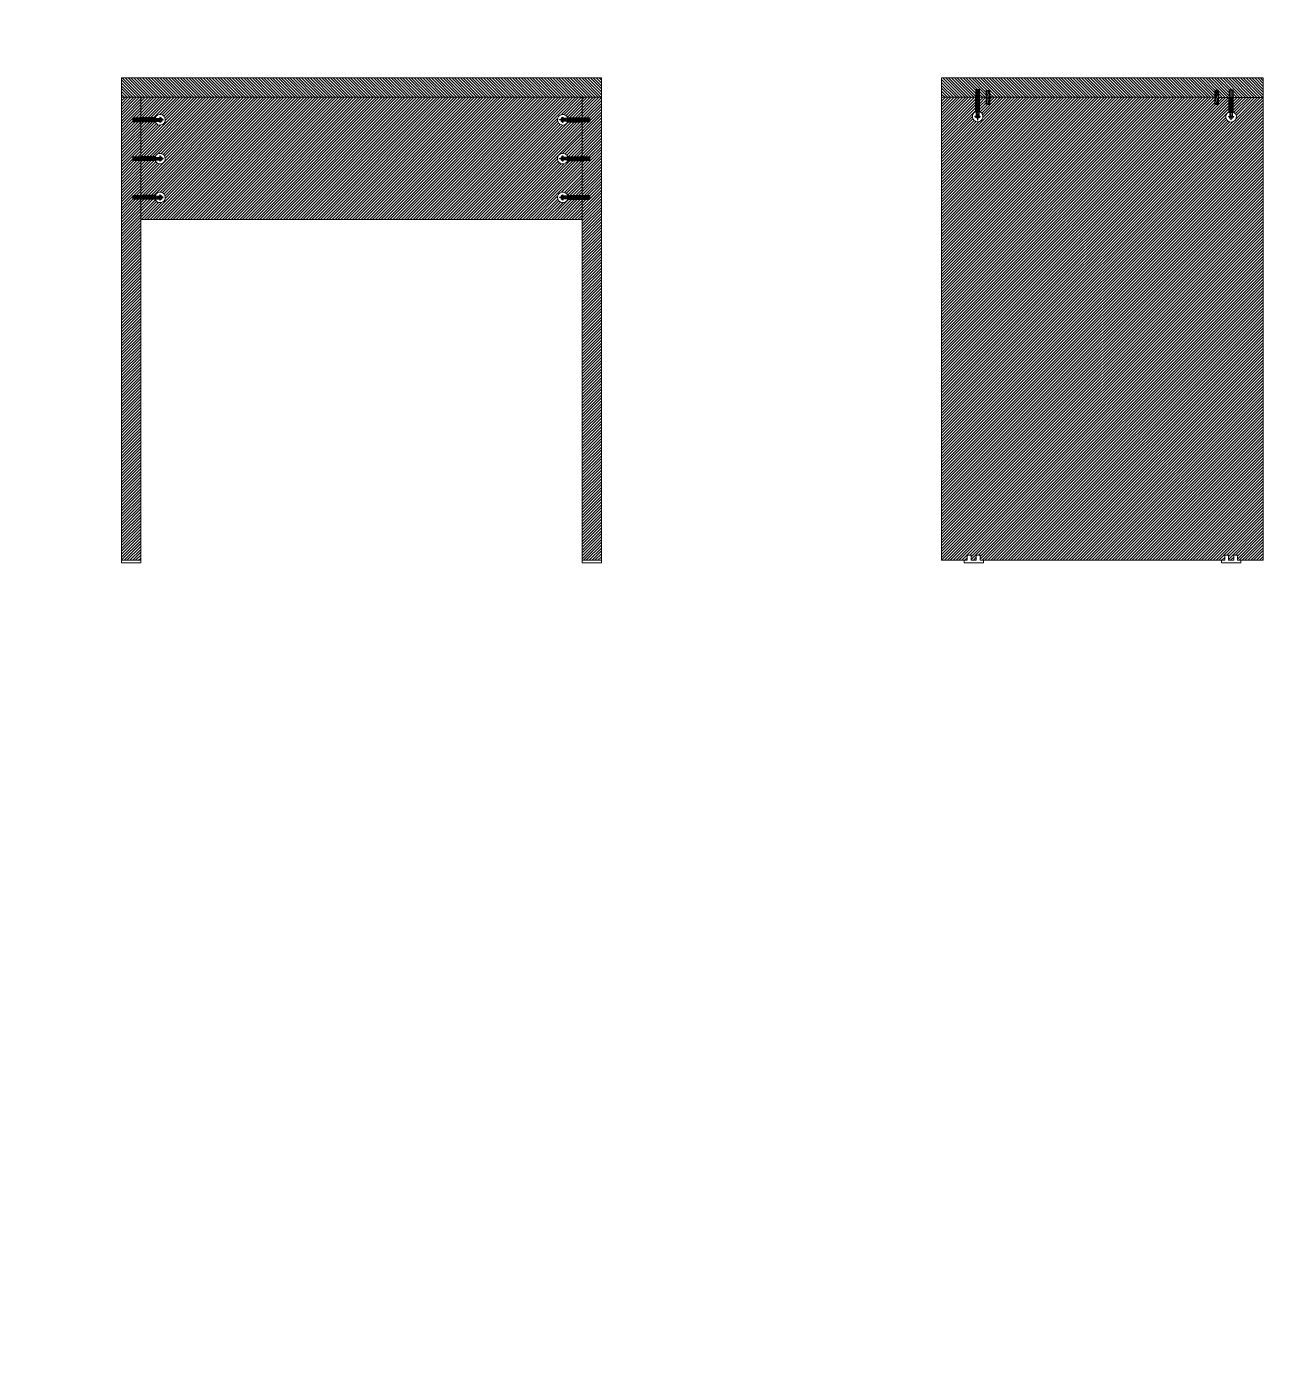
# Model space of a CAD drawing. Header units: millimetres. Extents: x 1003 to 2542, y -779 to 516.
# Drawn here: x 1270.3 to 1462.5, y -571 to -363.4 of the extents above; entities that cross this region are included whole.
import ezdxf

# ---------------------------------------------------------------- set-up
doc = ezdxf.new("R2010")
doc.units = ezdxf.units.MM
doc.header["$LTSCALE"] = 100
doc.linetypes.add('CONTINUA', pattern=[0])
doc.layers.add('A-FURN', color=8, linetype='Continuous', lineweight=18)
for name, color, linetype in [('G-ANNO-TTLB', 3, 'Continuous'), ('PGF-ARREDO', 73, 'Continuous'), ('SQUADRA', 7, 'Continuous'), ('TESTI', 8, 'Continuous')]:
    doc.layers.add(name, color=color, linetype=linetype)

msp = doc.modelspace()

# ---------------------------------------------------------------- hatches: boundary and pattern name
at = {"layer": 'SQUADRA', "linetype": 'CONTINUA', "ltscale": 0.02}
h = msp.add_hatch(dxfattribs=at)
h.set_pattern_fill('ANSI31', color=4, scale=0.1, angle=90)
h.paths.add_polyline_path([(1343.3, 19.25), (1270.3, 19.25), (1270.3, 16.25), (1273.3, 16.25), (1340.3, 16.25), (1343.3, 16.25)])
h.paths.add_polyline_path([(1456.15, 19.25), (1406.15, 19.25), (1406.15, 16.25), (1410.83, 16.25), (1410.83, 17.44), (1411.43, 17.44), (1411.43, 16.25), (1413.1, 16.25), (1413.1, 17.32), (1413.61, 17.32), (1413.61, 16.25), (1448.67, 16.25), (1448.67, 17.32), (1449.18, 17.32), (1449.18, 17.32), (1449.18, 16.25), (1450.85, 16.25), (1450.85, 17.44), (1451.45, 17.44), (1451.45, 16.25), (1456.15, 16.25)])
h.paths.add_polyline_path([(1359.61, -371.42), (1322.32, -371.42), (1285.02, -371.42), (1285.02, -374.42), (1288.02, -374.42), (1322.32, -374.42), (1356.61, -374.42), (1359.61, -374.42)])
h.paths.add_polyline_path([(1335.41, -703.13), (1314.12, -703.13), (1276.82, -703.13), (1276.82, -706.13), (1279.82, -706.13), (1314.12, -706.13), (1335.41, -706.13)])
h.paths.add_polyline_path([(1351.41, -703.13), (1342.41, -703.13), (1342.41, -706.13), (1351.41, -706.13)])
h.paths.add_polyline_path([(1447.14, -703.13), (1397.14, -703.13), (1397.14, -706.13), (1447.14, -706.13)])
h = msp.add_hatch(dxfattribs=at)
h.set_pattern_fill('ANSI31', color=4, scale=0.1, angle=90)
h.paths.add_polyline_path([(1462.49, -371.42), (1412.49, -371.42), (1412.49, -374.42), (1417.79, -374.42), (1417.79, -373.21), (1418.39, -373.21), (1418.39, -374.42), (1419.46, -374.42), (1419.46, -373.35), (1419.96, -373.35), (1419.96, -374.42), (1455.02, -374.42), (1455.02, -373.35), (1455.52, -373.35), (1455.52, -374.44), (1457.19, -374.44), (1457.19, -373.24), (1457.79, -373.24), (1457.79, -374.44), (1462.49, -374.44)])
h = msp.add_hatch(dxfattribs=at)
h.set_pattern_fill('ANSI31', color=4, scale=0.1)
h.paths.add_polyline_path([(1354.38, -383.66), (1356.61, -383.66), (1356.61, -378.22), (1354.38, -378.22, -5.307225), (1354.38, -377.62), (1356.61, -377.62), (1356.61, -374.42), (1322.32, -374.42), (1288.02, -374.42), (1288.02, -377.62), (1290.25, -377.62, -5.307225), (1290.26, -378.22), (1288.02, -378.22), (1288.02, -383.66), (1290.25, -383.66, -5.307225), (1290.26, -384.26), (1288.02, -384.26), (1288.02, -389.69), (1290.25, -389.69, -5.307225), (1290.26, -390.29), (1288.02, -390.29), (1288.02, -393.42), (1322.32, -393.42), (1356.61, -393.42), (1356.61, -390.29), (1354.38, -390.29, -5.307225), (1354.38, -389.69), (1356.61, -389.69), (1356.61, -384.26), (1354.38, -384.26, -5.307225)])
h.paths.add_polyline_path([(1354.29, -384.26), (1354.31, -384.26), (1354.31, -384.16), (1354.29, -384.16)], flags=16)
h.paths.add_polyline_path([(1353.11, -383.93), (1353.39, -383.93), (1353.39, -383.71), (1353.59, -383.71), (1353.59, -383.53), (1353.64, -383.53), (1353.64, -383.71), (1353.69, -383.71), (1354.31, -383.76), (1354.31, -383.76), (1353.69, -383.76), (1353.69, -383.93), (1354.11, -383.93), (1354.11, -383.98), (1353.69, -383.98), (1353.69, -384.21), (1353.64, -384.38), (1353.59, -384.38), (1353.59, -384.21), (1353.39, -384.21), (1353.39, -383.98), (1353.11, -383.98)], flags=17)
h.paths.add_polyline_path([(1354.29, -378.22), (1354.31, -378.22), (1354.31, -378.12), (1354.29, -378.12)], flags=16)
h.paths.add_polyline_path([(1353.11, -377.94), (1353.11, -377.9), (1353.39, -377.9), (1353.39, -377.67), (1353.59, -377.67), (1353.59, -377.5), (1353.64, -377.5), (1353.64, -377.67), (1353.69, -377.67), (1354.31, -377.72), (1354.31, -377.72), (1353.69, -377.72), (1353.69, -377.9), (1354.11, -377.9), (1354.11, -377.94), (1353.69, -377.94), (1353.69, -378.17), (1353.64, -378.34), (1353.59, -378.34), (1353.59, -378.17), (1353.39, -378.17), (1353.39, -377.94)], flags=17)
h.paths.add_polyline_path([(1354.29, -390.29), (1354.31, -390.29), (1354.31, -390.19), (1354.29, -390.19)], flags=16)
h.paths.add_polyline_path([(1353.11, -389.97), (1353.39, -389.97), (1353.39, -389.74), (1353.59, -389.74), (1353.59, -389.57), (1353.64, -389.57), (1353.64, -389.74), (1353.69, -389.74), (1354.31, -389.79), (1354.31, -389.79), (1353.69, -389.79), (1353.69, -389.97), (1354.11, -389.97), (1354.11, -390.01), (1353.69, -390.01), (1353.69, -390.24), (1353.64, -390.41), (1353.59, -390.41), (1353.59, -390.24), (1353.39, -390.24), (1353.39, -390.01), (1353.11, -390.01)], flags=17)
h.paths.add_polyline_path([(1291.52, -383.93), (1291.52, -383.98), (1291.24, -383.98), (1291.24, -384.21), (1291.05, -384.21), (1291.05, -384.38), (1291, -384.38), (1291, -384.21), (1290.94, -384.21), (1290.34, -384.16), (1290.34, -384.26), (1290.32, -384.26), (1290.32, -384.13), (1290.32, -383.99), (1290.32, -383.84), (1290.32, -383.76), (1290.94, -383.76), (1290.94, -383.71), (1291, -383.53), (1291.05, -383.53), (1291.05, -383.71), (1291.24, -383.71), (1291.24, -383.93)], flags=17)
h.paths.add_polyline_path([(1290.94, -383.98), (1290.52, -383.98), (1290.52, -383.93), (1290.94, -383.93)], flags=16)
h.paths.add_polyline_path([(1291.52, -377.94), (1291.24, -377.94), (1291.24, -378.17), (1291.05, -378.17), (1291.05, -378.34), (1291, -378.34), (1291, -378.17), (1290.94, -378.17), (1290.34, -378.12), (1290.34, -378.22), (1290.32, -378.22), (1290.32, -378.1), (1290.32, -377.95), (1290.32, -377.81), (1290.32, -377.72), (1290.94, -377.72), (1290.94, -377.67), (1291, -377.5), (1291.05, -377.5), (1291.05, -377.67), (1291.24, -377.67), (1291.24, -377.9), (1291.52, -377.9)], flags=17)
h.paths.add_polyline_path([(1291.52, -389.97), (1291.52, -390.01), (1291.24, -390.01), (1291.24, -390.24), (1291.05, -390.24), (1291.05, -390.41), (1291, -390.41), (1291, -390.24), (1290.94, -390.24), (1290.34, -390.19), (1290.34, -390.29), (1290.32, -390.29), (1290.32, -390.17), (1290.32, -390.02), (1290.32, -389.88), (1290.32, -389.79), (1290.94, -389.79), (1290.94, -389.74), (1291, -389.57), (1291.05, -389.57), (1291.05, -389.74), (1291.24, -389.74), (1291.24, -389.97)], flags=17)
h.paths.add_polyline_path([(1290.94, -377.94), (1290.52, -377.94), (1290.52, -377.9), (1290.94, -377.9)], flags=16)
h.paths.add_polyline_path([(1290.94, -390.01), (1290.52, -390.01), (1290.52, -389.97), (1290.94, -389.97)], flags=16)
h.paths.add_polyline_path([(1288.02, -390.29), (1286.81, -390.29), (1286.81, -389.69), (1288.02, -389.69), (1288.02, -384.26), (1286.81, -384.26), (1286.81, -383.66), (1288.02, -383.66), (1288.02, -378.22), (1286.81, -378.22), (1286.81, -377.62), (1288.02, -377.62), (1288.02, -374.42), (1285.02, -374.42), (1285.02, -446.42), (1286.52, -446.42), (1288.02, -446.42)])
h.paths.add_polyline_path([(1359.61, -374.42), (1356.61, -374.42), (1356.61, -377.62), (1357.82, -377.62), (1357.82, -378.22), (1356.61, -378.22), (1356.61, -383.66), (1357.82, -383.66), (1357.82, -384.26), (1356.61, -384.26), (1356.61, -389.69), (1357.82, -389.69), (1357.82, -390.29), (1356.61, -390.29), (1356.61, -446.42), (1358.11, -446.42), (1359.61, -446.42)])
h = msp.add_hatch(dxfattribs=at)
h.set_pattern_fill('ANSI31', color=4, scale=0.1)
h.paths.add_polyline_path([(1462.49, -374.44), (1457.79, -374.44), (1457.79, -376.68, -5.307225), (1457.19, -376.68), (1457.19, -374.44), (1455.52, -374.44), (1455.52, -375.42), (1455.52, -375.42), (1455.52, -375.42), (1455.52, -375.49), (1455.02, -375.49), (1455.02, -374.42), (1419.96, -374.42), (1419.96, -375.49), (1419.46, -375.49), (1419.46, -374.42), (1418.39, -374.42), (1418.39, -376.65, -5.307225), (1417.79, -376.66), (1417.79, -374.42), (1412.49, -374.42), (1412.49, -446.42), (1415.99, -446.42), (1416.49, -446.42), (1416.49, -445.62), (1417.09, -445.62), (1417.09, -446.42), (1417.89, -446.42), (1417.89, -445.62), (1418.49, -445.62), (1418.49, -446.42), (1418.99, -446.42), (1455.99, -446.42), (1456.49, -446.42), (1456.49, -445.62), (1457.09, -445.62), (1457.09, -446.42), (1457.89, -446.42), (1457.89, -445.62), (1458.49, -445.62), (1458.49, -446.42), (1458.99, -446.42), (1462.49, -446.42)])

# ---------------------------------------------------------------- linework, layer by layer
at = {"layer": 'A-FURN', "color": 5, "linetype": 'CONTINUA', "ltscale": 0.02}
for p, q in [((1285.02, -371.42), (1322.32, -371.42)), ((1285.02, -374.42), (1285.02, -371.42)), ((1359.61, -371.42), (1322.32, -371.42)), ((1359.61, -374.42), (1359.61, -371.42)), ((1412.49, -374.42), (1412.49, -371.42)), ((1412.49, -371.42), (1462.49, -371.42)), ((1462.49, -374.42), (1462.49, -371.42)), ((1417.79, -373.21), (1418.39, -373.21)), ((1417.79, -376.66), (1417.79, -373.21)), ((1418.39, -376.74), (1418.39, -373.21)), ((1419.46, -373.35), (1419.96, -373.35)), ((1457.19, -373.24), (1457.79, -373.24)), ((1457.19, -376.68), (1457.19, -373.24)), ((1457.79, -376.68), (1457.79, -373.24)), ((1285.02, -374.42), (1288.02, -374.42)), ((1288.02, -374.42), (1288.02, -377.62)), ((1356.61, -374.42), (1356.61, -377.62)), ((1359.61, -374.42), (1356.61, -374.42)), ((1417.79, -374.42), (1412.49, -374.42)), ((1419.46, -374.42), (1418.39, -374.42)), ((1455.02, -374.42), (1419.96, -374.42)), ((1457.19, -374.44), (1455.52, -374.44)), ((1457.79, -374.44), (1462.49, -374.44)), ((1290.25, -377.62), (1286.81, -377.62)), ((1286.81, -378.22), (1286.81, -377.62)), ((1354.38, -377.62), (1357.82, -377.62)), ((1357.82, -378.22), (1357.82, -377.62)), ((1290.26, -378.22), (1286.81, -378.22)), ((1288.02, -378.22), (1288.02, -383.66)), ((1354.38, -378.22), (1357.82, -378.22)), ((1356.61, -378.22), (1356.61, -383.66)), ((1290.25, -383.66), (1286.81, -383.66)), ((1286.81, -384.26), (1286.81, -383.66)), ((1354.38, -383.66), (1357.82, -383.66)), ((1357.82, -384.26), (1357.82, -383.66)), ((1290.26, -384.26), (1286.81, -384.26)), ((1288.02, -384.26), (1288.02, -389.69)), ((1354.38, -384.26), (1357.82, -384.26)), ((1356.61, -384.26), (1356.61, -389.69)), ((1290.25, -389.69), (1286.81, -389.69)), ((1286.81, -390.29), (1286.81, -389.69)), ((1354.38, -389.69), (1357.82, -389.69)), ((1357.82, -390.29), (1357.82, -389.69)), ((1290.26, -390.29), (1286.81, -390.29)), ((1288.02, -390.29), (1288.02, -446.42)), ((1354.38, -390.29), (1357.82, -390.29)), ((1356.61, -390.29), (1356.61, -446.42)), ((1288.02, -393.42), (1322.32, -393.42)), ((1356.61, -393.42), (1322.32, -393.42)), ((1416.49, -446.42), (1416.49, -445.62)), ((1416.49, -445.62), (1417.09, -445.62)), ((1417.09, -445.62), (1417.09, -446.42)), ((1417.89, -446.42), (1417.89, -445.62)), ((1417.89, -445.62), (1418.49, -445.62)), ((1418.49, -445.62), (1418.49, -446.42)), ((1456.49, -446.42), (1456.49, -445.62)), ((1456.49, -445.62), (1457.09, -445.62)), ((1457.09, -445.62), (1457.09, -446.42)), ((1457.89, -446.42), (1457.89, -445.62)), ((1457.89, -445.62), (1458.49, -445.62)), ((1458.49, -445.62), (1458.49, -446.42)), ((1285.02, -446.42), (1288.02, -446.42)), ((1288.02, -446.42), (1286.52, -446.42)), ((1359.61, -446.42), (1356.61, -446.42)), ((1359.61, -446.42), (1358.11, -446.42)), ((1412.49, -446.42), (1415.99, -446.42)), ((1415.99, -446.42), (1416.49, -446.42)), ((1417.09, -446.42), (1417.89, -446.42)), ((1418.49, -446.42), (1418.99, -446.42)), ((1418.99, -446.42), (1455.99, -446.42)), ((1455.99, -446.42), (1456.49, -446.42)), ((1457.09, -446.42), (1457.89, -446.42)), ((1458.49, -446.42), (1458.99, -446.42)), ((1458.99, -446.42), (1462.49, -446.42))]:
    msp.add_line(p, q, dxfattribs=at)
at = {"layer": 'A-FURN', "color": 3, "linetype": 'CONTINUA', "ltscale": 0.02}
for p, q in [((1418.34, -374.42), (1418.34, -373.44)), ((1419.46, -373.42), (1419.96, -373.42)), ((1457.24, -374.44), (1457.24, -373.3)), ((1457.63, -373.3), (1457.63, -373.43)), ((1457.74, -374.44), (1457.74, -373.46)), ((1457.19, -374.44), (1457.79, -374.44)), ((1457.19, -374.54), (1457.79, -374.54)), ((1457.24, -376.74), (1457.24, -374.54)), ((1457.74, -376.74), (1457.74, -374.54)), ((1457.24, -377.37), (1457.24, -377.67)), ((1457.29, -376.77), (1457.29, -377.37)), ((1457.47, -376.95), (1457.51, -376.95)), ((1457.69, -376.77), (1457.69, -377.37)), ((1457.74, -377.37), (1457.74, -377.67)), ((1457.74, -377.67), (1457.74, -377.37)), ((1457.47, -377.95), (1457.51, -377.95)), ((1353.11, -390.01), (1353.11, -389.97)), ((1416.49, -446.42), (1416.49, -445.62)), ((1416.49, -445.62), (1417.09, -445.62)), ((1417.09, -446.42), (1417.09, -445.62)), ((1417.89, -446.42), (1417.89, -445.62)), ((1418.49, -445.62), (1417.89, -445.62)), ((1418.49, -446.42), (1418.49, -445.62)), ((1456.49, -446.42), (1456.49, -445.62)), ((1456.49, -445.62), (1457.09, -445.62)), ((1457.09, -446.42), (1457.09, -445.62)), ((1457.89, -446.42), (1457.89, -445.62)), ((1458.49, -445.62), (1457.89, -445.62)), ((1458.49, -446.42), (1458.49, -445.62)), ((1285.02, -446.82), (1285.02, -446.42)), ((1286.52, -446.82), (1285.02, -446.82)), ((1286.52, -446.82), (1288.02, -446.82)), ((1288.02, -446.82), (1288.02, -446.42)), ((1356.61, -446.82), (1356.61, -446.42)), ((1358.11, -446.82), (1356.61, -446.82)), ((1358.11, -446.82), (1359.61, -446.82)), ((1359.61, -446.82), (1359.61, -446.42)), ((1415.99, -446.82), (1415.99, -446.42)), ((1415.99, -446.42), (1416.49, -446.42)), ((1417.49, -446.82), (1415.99, -446.82)), ((1417.09, -446.42), (1417.89, -446.42)), ((1417.49, -446.82), (1418.99, -446.82)), ((1418.49, -446.42), (1418.99, -446.42)), ((1418.99, -446.82), (1418.99, -446.42)), ((1455.99, -446.82), (1455.99, -446.42)), ((1455.99, -446.42), (1456.49, -446.42)), ((1457.49, -446.82), (1455.99, -446.82)), ((1457.09, -446.42), (1457.89, -446.42)), ((1457.49, -446.82), (1458.99, -446.82)), ((1458.49, -446.42), (1458.99, -446.42)), ((1458.99, -446.82), (1458.99, -446.42))]:
    msp.add_line(p, q, dxfattribs=at)
at = {"layer": 'A-FURN', "color": 3}
for p, q in [((1419.53, -373.38), (1419.46, -373.42)), ((1419.96, -375.16), (1419.48, -373.42)), ((1419.53, -373.35), (1419.53, -373.38)), ((1419.53, -373.38), (1419.89, -373.38)), ((1419.96, -374.41), (1419.69, -373.42)), ((1419.89, -373.38), (1419.89, -373.35)), ((1419.89, -373.38), (1419.96, -373.42)), ((1419.96, -373.66), (1419.89, -373.42)), ((1457.74, -373.46), (1457.24, -373.3)), ((1457.74, -373.62), (1457.24, -373.46)), ((1419.46, -374.1), (1419.82, -375.42)), ((1419.62, -375.42), (1419.46, -374.85)), ((1419.53, -375.46), (1419.46, -375.42)), ((1419.96, -375.42), (1419.46, -375.42)), ((1419.53, -375.46), (1419.89, -375.46)), ((1419.53, -375.49), (1419.53, -375.46)), ((1419.89, -375.46), (1419.96, -375.42)), ((1419.89, -375.46), (1419.89, -375.49)), ((1457.74, -373.78), (1457.24, -373.62)), ((1457.74, -373.93), (1457.24, -373.78)), ((1457.74, -374.09), (1457.24, -373.93)), ((1457.74, -374.25), (1457.24, -374.09)), ((1457.74, -374.41), (1457.24, -374.25)), ((1457.31, -376.74), (1457.31, -374.54)), ((1457.35, -374.54), (1457.35, -376.74)), ((1457.46, -376.74), (1457.46, -374.54)), ((1457.5, -374.54), (1457.5, -376.74)), ((1457.61, -376.74), (1457.61, -374.54)), ((1457.65, -374.54), (1457.65, -376.74)), ((1291.05, -377.5), (1291, -377.5)), ((1353.59, -377.5), (1353.64, -377.5)), ((1457.47, -377.42), (1457.07, -377.42)), ((1457.07, -377.42), (1457.07, -377.47)), ((1457.07, -377.47), (1457.47, -377.47)), ((1457.19, -376.74), (1457.31, -376.74)), ((1457.19, -376.77), (1457.79, -376.77)), ((1457.74, -377.37), (1457.24, -377.37)), ((1457.24, -377.37), (1457.24, -377.67)), ((1457.74, -377.67), (1457.24, -377.67)), ((1457.35, -376.74), (1457.46, -376.74)), ((1457.51, -376.95), (1457.47, -376.95)), ((1457.47, -376.95), (1457.47, -377.42)), ((1457.47, -377.47), (1457.47, -377.95)), ((1457.5, -376.74), (1457.61, -376.74)), ((1457.51, -377.42), (1457.51, -376.95)), ((1457.91, -377.42), (1457.51, -377.42)), ((1457.51, -377.95), (1457.51, -377.47)), ((1457.51, -377.47), (1457.91, -377.47)), ((1457.65, -376.74), (1457.79, -376.74)), ((1457.74, -377.67), (1457.74, -377.37)), ((1457.91, -377.47), (1457.91, -377.42)), ((1290.52, -377.9), (1290.52, -377.94)), ((1291.52, -377.94), (1291.52, -377.9)), ((1353.64, -378.34), (1353.59, -378.34)), ((1457.47, -377.95), (1457.51, -377.95)), ((1353.11, -390.01), (1353.11, -389.97))]:
    msp.add_line(p, q, dxfattribs=at)
at = {"layer": 'A-FURN', "color": 5}
for p, q in [((1288.02, -374.42), (1285.02, -374.42)), ((1285.02, -446.42), (1285.02, -374.42)), ((1288.02, -374.42), (1322.32, -374.42)), ((1356.61, -374.42), (1322.32, -374.42)), ((1359.61, -446.42), (1359.61, -374.42)), ((1412.49, -374.42), (1412.49, -446.42)), ((1462.49, -446.42), (1462.49, -374.42))]:
    msp.add_line(p, q, dxfattribs=at)
at = {"layer": 'A-FURN', "color": 4}
msp.add_line((1356.61, -374.42), (1359.61, -374.42), dxfattribs=at)
at = {"layer": 'A-FURN', "color": 4, "linetype": 'CONTINUA', "ltscale": 0.02}
for p, q in [((1285.02, -446.42), (1286.52, -446.42)), ((1356.61, -446.42), (1358.11, -446.42))]:
    msp.add_line(p, q, dxfattribs=at)
at = {"layer": 'A-FURN', "color": 3}
msp.add_arc((1457.44, -373.72), 0.467, 65.2043, 114.7957, dxfattribs=at)
at = {"layer": 'A-FURN', "color": 5}
for centre, start, end in [((1291.02, -377.92), 201.4703, 158.7875), ((1353.61, -377.92), 21.2125, 338.5297), ((1418.09, -377.42), 111.4703, 68.7875), ((1457.49, -377.45), 111.4703, 68.7875), ((1291.02, -383.95), 201.4703, 158.7875), ((1353.61, -383.95), 21.2125, 338.5297), ((1291.02, -389.99), 201.4703, 158.7875), ((1353.61, -389.99), 21.2125, 338.5297)]:
    msp.add_arc(centre, 0.824, start, end, dxfattribs=at)
at = {"layer": 'G-ANNO-TTLB', "color": 3}
for p, q in [((1418.34, -373.44), (1417.84, -373.28)), ((1418.34, -373.6), (1417.84, -373.44)), ((1418.34, -373.75), (1417.84, -373.6)), ((1418.34, -373.91), (1417.84, -373.75)), ((1418.34, -374.07), (1417.84, -373.91)), ((1418.34, -374.23), (1417.84, -374.07)), ((1418.34, -374.38), (1417.84, -374.22)), ((1417.91, -376.72), (1417.91, -374.52)), ((1417.95, -374.52), (1417.95, -376.72)), ((1418.06, -376.72), (1418.06, -374.52)), ((1418.1, -374.52), (1418.1, -376.72)), ((1418.21, -376.72), (1418.21, -374.52)), ((1418.25, -374.52), (1418.25, -376.72)), ((1287.04, -377.67), (1286.88, -378.17)), ((1287.2, -377.67), (1287.04, -378.17)), ((1287.35, -377.67), (1287.2, -378.17)), ((1287.51, -377.67), (1287.35, -378.17)), ((1287.67, -377.67), (1287.51, -378.17)), ((1287.83, -377.67), (1287.67, -378.17)), ((1287.98, -377.67), (1287.83, -378.17)), ((1290.32, -377.77), (1290.32, -377.62)), ((1290.34, -378.22), (1290.34, -377.62)), ((1290.94, -377.67), (1290.94, -378.17)), ((1291.24, -377.67), (1290.94, -377.67)), ((1291, -377.5), (1291, -377.9)), ((1291.05, -377.9), (1291.05, -377.5)), ((1291.24, -377.67), (1291.24, -378.17)), ((1353.39, -377.67), (1353.39, -378.17)), ((1353.39, -377.67), (1353.69, -377.67)), ((1353.59, -377.9), (1353.59, -377.5)), ((1353.64, -377.5), (1353.64, -377.9)), ((1353.69, -377.67), (1353.69, -378.17)), ((1354.29, -378.22), (1354.29, -377.62)), ((1354.31, -377.77), (1354.31, -377.62)), ((1356.65, -377.67), (1356.81, -378.17)), ((1356.81, -377.67), (1356.97, -378.17)), ((1356.97, -377.67), (1357.13, -378.17)), ((1357.12, -377.67), (1357.28, -378.17)), ((1357.28, -377.67), (1357.44, -378.17)), ((1357.44, -377.67), (1357.6, -378.17)), ((1357.6, -377.67), (1357.75, -378.17)), ((1418.07, -377.4), (1417.67, -377.4)), ((1417.67, -377.4), (1417.67, -377.44)), ((1417.67, -377.44), (1418.07, -377.44)), ((1417.79, -376.72), (1417.91, -376.72)), ((1417.79, -376.74), (1418.39, -376.74)), ((1418.34, -377.34), (1417.84, -377.34)), ((1417.84, -377.34), (1417.84, -377.64)), ((1418.34, -377.64), (1417.84, -377.64)), ((1417.95, -376.72), (1418.06, -376.72)), ((1418.11, -376.92), (1418.07, -376.92)), ((1418.07, -376.92), (1418.07, -377.4)), ((1418.07, -377.44), (1418.07, -377.92)), ((1418.1, -376.72), (1418.21, -376.72)), ((1418.11, -377.4), (1418.11, -376.92)), ((1418.51, -377.4), (1418.11, -377.4)), ((1418.11, -377.92), (1418.11, -377.44)), ((1418.11, -377.44), (1418.51, -377.44)), ((1418.25, -376.72), (1418.39, -376.72)), ((1418.34, -377.64), (1418.34, -377.34)), ((1418.51, -377.44), (1418.51, -377.4)), ((1288.12, -377.77), (1290.32, -377.77)), ((1290.32, -377.81), (1288.12, -377.81)), ((1288.12, -377.91), (1290.32, -377.91)), ((1290.32, -377.95), (1288.12, -377.95)), ((1288.12, -378.06), (1290.32, -378.06)), ((1290.32, -378.1), (1288.12, -378.1)), ((1290.32, -377.91), (1290.32, -377.81)), ((1290.32, -378.06), (1290.32, -377.95)), ((1290.32, -378.22), (1290.32, -378.1)), ((1291, -377.9), (1290.52, -377.9)), ((1290.52, -377.94), (1291, -377.94)), ((1290.94, -378.17), (1291.24, -378.17)), ((1291, -377.94), (1291, -378.34)), ((1291, -378.34), (1291.05, -378.34)), ((1291.52, -377.9), (1291.05, -377.9)), ((1291.05, -377.94), (1291.52, -377.94)), ((1291.05, -378.34), (1291.05, -377.94)), ((1353.11, -377.94), (1353.11, -377.9)), ((1353.11, -377.9), (1353.59, -377.9)), ((1353.59, -377.94), (1353.11, -377.94)), ((1353.69, -378.17), (1353.39, -378.17)), ((1353.59, -378.34), (1353.59, -377.94)), ((1353.64, -377.9), (1354.11, -377.9)), ((1354.11, -377.94), (1353.64, -377.94)), ((1353.64, -377.94), (1353.64, -378.34)), ((1354.11, -377.9), (1354.11, -377.94)), ((1356.51, -377.77), (1354.31, -377.77)), ((1354.31, -377.91), (1354.31, -377.81)), ((1354.31, -377.81), (1356.51, -377.81)), ((1356.51, -377.91), (1354.31, -377.91)), ((1354.31, -378.06), (1354.31, -377.95)), ((1354.31, -377.95), (1356.51, -377.95)), ((1356.51, -378.06), (1354.31, -378.06)), ((1354.31, -378.22), (1354.31, -378.1)), ((1354.31, -378.1), (1356.51, -378.1)), ((1418.07, -377.92), (1418.11, -377.92)), ((1287.04, -383.71), (1286.88, -384.21)), ((1287.2, -383.71), (1287.04, -384.21)), ((1287.35, -383.71), (1287.2, -384.21)), ((1287.51, -383.71), (1287.35, -384.21)), ((1287.67, -383.71), (1287.51, -384.21)), ((1287.83, -383.71), (1287.67, -384.21)), ((1287.98, -383.71), (1287.83, -384.21)), ((1288.12, -383.8), (1290.32, -383.8)), ((1290.32, -383.84), (1288.12, -383.84)), ((1288.12, -383.95), (1290.32, -383.95)), ((1290.32, -383.8), (1290.32, -383.66)), ((1290.32, -383.95), (1290.32, -383.84)), ((1290.34, -384.26), (1290.34, -383.66)), ((1291, -383.93), (1290.52, -383.93)), ((1290.52, -383.93), (1290.52, -383.98)), ((1290.94, -383.71), (1290.94, -384.21)), ((1291.24, -383.71), (1290.94, -383.71)), ((1291.05, -383.53), (1291, -383.53)), ((1291, -383.53), (1291, -383.93)), ((1291.05, -383.93), (1291.05, -383.53)), ((1291.52, -383.93), (1291.05, -383.93)), ((1291.24, -383.71), (1291.24, -384.21)), ((1291.52, -383.98), (1291.52, -383.93)), ((1353.11, -383.98), (1353.11, -383.93)), ((1353.11, -383.93), (1353.59, -383.93)), ((1353.39, -383.71), (1353.39, -384.21)), ((1353.39, -383.71), (1353.69, -383.71)), ((1353.59, -383.93), (1353.59, -383.53)), ((1353.59, -383.53), (1353.64, -383.53)), ((1353.64, -383.53), (1353.64, -383.93)), ((1353.64, -383.93), (1354.11, -383.93)), ((1353.69, -383.71), (1353.69, -384.21)), ((1354.11, -383.93), (1354.11, -383.98)), ((1354.29, -384.26), (1354.29, -383.66)), ((1354.31, -383.8), (1354.31, -383.66)), ((1356.51, -383.8), (1354.31, -383.8)), ((1354.31, -383.95), (1354.31, -383.84)), ((1354.31, -383.84), (1356.51, -383.84)), ((1356.51, -383.95), (1354.31, -383.95)), ((1356.65, -383.71), (1356.81, -384.21)), ((1356.81, -383.71), (1356.97, -384.21)), ((1356.97, -383.71), (1357.13, -384.21)), ((1357.12, -383.71), (1357.28, -384.21)), ((1357.28, -383.71), (1357.44, -384.21)), ((1357.44, -383.71), (1357.6, -384.21)), ((1357.6, -383.71), (1357.75, -384.21)), ((1290.32, -383.99), (1288.12, -383.99)), ((1288.12, -384.09), (1290.32, -384.09)), ((1290.32, -384.13), (1288.12, -384.13)), ((1290.32, -384.09), (1290.32, -383.99)), ((1290.32, -384.26), (1290.32, -384.13)), ((1290.52, -383.98), (1291, -383.98)), ((1290.94, -384.21), (1291.24, -384.21)), ((1291, -383.98), (1291, -384.38)), ((1291, -384.38), (1291.05, -384.38)), ((1291.05, -383.98), (1291.52, -383.98)), ((1291.05, -384.38), (1291.05, -383.98)), ((1353.59, -383.98), (1353.11, -383.98)), ((1353.69, -384.21), (1353.39, -384.21)), ((1353.59, -384.38), (1353.59, -383.98)), ((1353.64, -384.38), (1353.59, -384.38)), ((1354.11, -383.98), (1353.64, -383.98)), ((1353.64, -383.98), (1353.64, -384.38)), ((1354.31, -384.09), (1354.31, -383.99)), ((1354.31, -383.99), (1356.51, -383.99)), ((1356.51, -384.09), (1354.31, -384.09)), ((1354.31, -384.26), (1354.31, -384.13)), ((1354.31, -384.13), (1356.51, -384.13)), ((1287.04, -389.74), (1286.88, -390.24)), ((1287.2, -389.74), (1287.04, -390.24)), ((1287.35, -389.74), (1287.2, -390.24)), ((1287.51, -389.74), (1287.35, -390.24)), ((1287.67, -389.74), (1287.51, -390.24)), ((1287.83, -389.74), (1287.67, -390.24)), ((1287.98, -389.74), (1287.83, -390.24)), ((1288.12, -389.84), (1290.32, -389.84)), ((1290.32, -389.88), (1288.12, -389.88)), ((1288.12, -389.98), (1290.32, -389.98)), ((1290.32, -390.02), (1288.12, -390.02)), ((1288.12, -390.13), (1290.32, -390.13)), ((1290.32, -390.17), (1288.12, -390.17)), ((1290.32, -389.84), (1290.32, -389.69)), ((1290.32, -389.98), (1290.32, -389.88)), ((1290.32, -390.13), (1290.32, -390.02)), ((1290.32, -390.29), (1290.32, -390.17)), ((1290.34, -390.29), (1290.34, -389.69)), ((1291, -389.97), (1290.52, -389.97)), ((1290.52, -389.97), (1290.52, -390.01)), ((1290.52, -390.01), (1291, -390.01)), ((1290.94, -389.74), (1290.94, -390.24)), ((1291.24, -389.74), (1290.94, -389.74)), ((1291.05, -389.57), (1291, -389.57)), ((1291, -389.57), (1291, -389.97)), ((1291, -390.01), (1291, -390.41)), ((1291.05, -389.97), (1291.05, -389.57)), ((1291.52, -389.97), (1291.05, -389.97)), ((1291.05, -390.01), (1291.52, -390.01)), ((1291.05, -390.41), (1291.05, -390.01)), ((1291.24, -389.74), (1291.24, -390.24)), ((1291.52, -390.01), (1291.52, -389.97)), ((1353.11, -389.97), (1353.59, -389.97)), ((1353.59, -390.01), (1353.11, -390.01)), ((1353.39, -389.74), (1353.39, -390.24)), ((1353.39, -389.74), (1353.69, -389.74)), ((1353.59, -389.97), (1353.59, -389.57)), ((1353.59, -389.57), (1353.64, -389.57)), ((1353.64, -389.93), (1353.59, -389.93)), ((1353.59, -390.41), (1353.59, -390.01)), ((1353.64, -389.57), (1353.64, -389.97)), ((1353.64, -389.97), (1354.11, -389.97)), ((1354.11, -390.01), (1353.64, -390.01)), ((1353.64, -390.01), (1353.64, -390.41)), ((1353.69, -389.74), (1353.69, -390.24)), ((1354.11, -389.97), (1354.11, -390.01)), ((1354.29, -390.29), (1354.29, -389.69)), ((1354.31, -389.84), (1354.31, -389.69)), ((1356.51, -389.84), (1354.31, -389.84)), ((1354.31, -389.98), (1354.31, -389.88)), ((1354.31, -389.88), (1356.51, -389.88)), ((1356.51, -389.98), (1354.31, -389.98)), ((1354.31, -390.13), (1354.31, -390.02)), ((1354.31, -390.02), (1356.51, -390.02)), ((1356.51, -390.13), (1354.31, -390.13)), ((1354.31, -390.29), (1354.31, -390.17)), ((1354.31, -390.17), (1356.51, -390.17)), ((1356.65, -389.74), (1356.81, -390.24)), ((1356.81, -389.74), (1356.97, -390.24)), ((1356.97, -389.74), (1357.13, -390.24)), ((1357.12, -389.74), (1357.28, -390.24)), ((1357.28, -389.74), (1357.44, -390.24)), ((1357.44, -389.74), (1357.6, -390.24)), ((1357.6, -389.74), (1357.75, -390.24)), ((1290.94, -390.24), (1291.24, -390.24)), ((1291, -390.41), (1291.05, -390.41)), ((1353.69, -390.24), (1353.39, -390.24))]:
    msp.add_line(p, q, dxfattribs=at)
at = {"layer": 'G-ANNO-TTLB', "color": 3, "linetype": 'CONTINUA', "ltscale": 0.02}
for p, q in [((1417.84, -374.42), (1417.84, -373.28)), ((1418.23, -373.28), (1418.23, -373.4)), ((1417.79, -374.42), (1418.39, -374.42)), ((1417.79, -374.52), (1418.39, -374.52)), ((1417.84, -376.72), (1417.84, -374.52)), ((1418.34, -376.72), (1418.34, -374.52)), ((1288.02, -377.67), (1287.04, -377.67)), ((1290.34, -377.62), (1288.02, -377.62)), ((1288.02, -378.22), (1288.02, -377.62)), ((1288.12, -378.22), (1288.12, -377.62)), ((1290.32, -377.67), (1288.12, -377.67)), ((1290.34, -377.72), (1290.94, -377.72)), ((1290.94, -377.67), (1291.24, -377.67)), ((1291.24, -377.67), (1290.94, -377.67)), ((1353.69, -377.67), (1353.39, -377.67)), ((1353.39, -377.67), (1353.69, -377.67)), ((1354.29, -377.72), (1353.69, -377.72)), ((1354.29, -377.62), (1356.61, -377.62)), ((1354.31, -377.67), (1356.51, -377.67)), ((1356.51, -378.22), (1356.51, -377.62)), ((1356.61, -378.22), (1356.61, -377.62)), ((1356.61, -377.67), (1357.6, -377.67)), ((1417.84, -377.34), (1417.84, -377.64)), ((1417.89, -376.74), (1417.89, -377.34)), ((1418.07, -376.92), (1418.11, -376.92)), ((1418.29, -376.74), (1418.29, -377.34)), ((1418.34, -377.34), (1418.34, -377.64)), ((1418.34, -377.64), (1418.34, -377.34)), ((1286.88, -377.78), (1287.01, -377.78)), ((1288.02, -378.17), (1286.88, -378.17)), ((1290.34, -378.22), (1288.02, -378.22)), ((1290.32, -378.17), (1288.12, -378.17)), ((1290.34, -378.12), (1290.94, -378.12)), ((1290.52, -377.94), (1290.52, -377.9)), ((1290.94, -378.17), (1291.24, -378.17)), ((1291.52, -377.94), (1291.52, -377.9)), ((1353.11, -377.94), (1353.11, -377.9)), ((1353.69, -378.17), (1353.39, -378.17)), ((1354.29, -378.12), (1353.69, -378.12)), ((1354.11, -377.94), (1354.11, -377.9)), ((1354.29, -378.22), (1356.61, -378.22)), ((1354.31, -378.17), (1356.51, -378.17)), ((1356.61, -378.17), (1357.75, -378.17)), ((1357.76, -377.78), (1357.63, -377.78)), ((1418.07, -377.92), (1418.11, -377.92)), ((1286.88, -383.81), (1287.01, -383.81)), ((1288.02, -383.71), (1287.04, -383.71)), ((1288.02, -384.26), (1288.02, -383.66)), ((1288.12, -384.26), (1288.12, -383.66)), ((1290.32, -383.71), (1288.12, -383.71)), ((1290.34, -383.76), (1290.94, -383.76)), ((1290.52, -383.98), (1290.52, -383.93)), ((1290.94, -383.71), (1291.24, -383.71)), ((1291.24, -383.71), (1290.94, -383.71)), ((1291.52, -383.98), (1291.52, -383.93)), ((1353.11, -383.98), (1353.11, -383.93)), ((1353.69, -383.71), (1353.39, -383.71)), ((1353.39, -383.71), (1353.69, -383.71)), ((1354.29, -383.76), (1353.69, -383.76)), ((1354.11, -383.98), (1354.11, -383.93)), ((1354.29, -383.66), (1356.61, -383.66)), ((1354.31, -383.71), (1356.51, -383.71)), ((1356.51, -384.26), (1356.51, -383.66)), ((1356.61, -384.26), (1356.61, -383.66)), ((1356.61, -383.71), (1357.6, -383.71)), ((1357.76, -383.81), (1357.63, -383.81)), ((1288.02, -384.21), (1286.88, -384.21)), ((1290.34, -384.26), (1288.02, -384.26)), ((1290.32, -384.21), (1288.12, -384.21)), ((1290.34, -384.16), (1290.94, -384.16)), ((1290.94, -384.21), (1291.24, -384.21)), ((1353.69, -384.21), (1353.39, -384.21)), ((1354.29, -384.16), (1353.69, -384.16)), ((1354.29, -384.26), (1356.61, -384.26)), ((1354.31, -384.21), (1356.51, -384.21)), ((1356.61, -384.21), (1357.75, -384.21)), ((1286.88, -389.85), (1287.01, -389.85)), ((1288.02, -389.74), (1287.04, -389.74)), ((1290.34, -389.69), (1288.02, -389.69)), ((1288.02, -390.29), (1288.02, -389.69)), ((1288.12, -390.29), (1288.12, -389.69)), ((1290.32, -389.74), (1288.12, -389.74)), ((1290.34, -389.79), (1290.94, -389.79)), ((1290.52, -390.01), (1290.52, -389.97)), ((1290.94, -389.74), (1291.24, -389.74)), ((1291.24, -389.74), (1290.94, -389.74)), ((1291.52, -390.01), (1291.52, -389.97)), ((1353.69, -389.74), (1353.39, -389.74)), ((1353.39, -389.74), (1353.69, -389.74)), ((1354.29, -389.79), (1353.69, -389.79)), ((1354.11, -390.01), (1354.11, -389.97)), ((1354.29, -389.69), (1356.61, -389.69)), ((1354.31, -389.74), (1356.51, -389.74)), ((1356.51, -390.29), (1356.51, -389.69)), ((1356.61, -390.29), (1356.61, -389.69)), ((1356.61, -389.74), (1357.6, -389.74)), ((1357.76, -389.85), (1357.63, -389.85)), ((1288.02, -390.24), (1286.88, -390.24)), ((1290.34, -390.29), (1288.02, -390.29)), ((1290.32, -390.24), (1288.12, -390.24)), ((1290.34, -390.19), (1290.94, -390.19)), ((1290.94, -390.24), (1291.24, -390.24)), ((1353.69, -390.24), (1353.39, -390.24)), ((1354.29, -390.19), (1353.69, -390.19)), ((1354.29, -390.29), (1356.61, -390.29)), ((1354.31, -390.24), (1356.51, -390.24)), ((1356.61, -390.24), (1357.75, -390.24))]:
    msp.add_line(p, q, dxfattribs=at)
at = {"layer": 'G-ANNO-TTLB', "color": 3}
for centre, start, end in [((1418.04, -373.7), 65.2043, 114.7957), ((1287.3, -377.97), 155.2043, 204.7957), ((1357.34, -377.97), 335.2043, 24.7957), ((1287.3, -384.01), 155.2043, 204.7957), ((1357.34, -384.01), 335.2043, 24.7957), ((1287.3, -390.05), 155.2043, 204.7957), ((1357.34, -390.05), 335.2043, 24.7957)]:
    msp.add_arc(centre, 0.467, start, end, dxfattribs=at)
at = {"layer": 'PGF-ARREDO', "color": 3}
for p, q in [((1419.46, -375.42), (1419.46, -373.42)), ((1455.09, -373.38), (1455.02, -373.42)), ((1455.02, -375.16), (1455.5, -373.42)), ((1455.02, -374.41), (1455.3, -373.42)), ((1455.02, -373.66), (1455.09, -373.42)), ((1455.09, -373.38), (1455.09, -373.35)), ((1455.45, -373.38), (1455.09, -373.38)), ((1455.45, -373.35), (1455.45, -373.38)), ((1455.45, -373.38), (1455.52, -373.42)), ((1419.89, -375.49), (1419.53, -375.49)), ((1455.09, -375.46), (1455.02, -375.42)), ((1455.02, -375.42), (1455.52, -375.42)), ((1455.45, -375.46), (1455.09, -375.46)), ((1455.09, -375.46), (1455.09, -375.49)), ((1455.09, -375.49), (1455.45, -375.49)), ((1455.52, -374.13), (1455.16, -375.42)), ((1455.37, -375.42), (1455.52, -374.85)), ((1455.45, -375.46), (1455.52, -375.42)), ((1455.45, -375.49), (1455.45, -375.46))]:
    msp.add_line(p, q, dxfattribs=at)
at = {"layer": 'PGF-ARREDO', "color": 3, "linetype": 'CONTINUA', "ltscale": 0.02}
for p, q in [((1419.96, -373.42), (1419.96, -375.42)), ((1455.52, -373.42), (1455.02, -373.42)), ((1417.79, -376.74), (1417.79, -374.42)), ((1418.39, -376.74), (1418.39, -374.42)), ((1457.19, -376.77), (1457.19, -374.44)), ((1457.79, -376.77), (1457.79, -374.44))]:
    msp.add_line(p, q, dxfattribs=at)
at = {"layer": 'PGF-ARREDO', "color": 5, "linetype": 'CONTINUA', "ltscale": 0.02}
msp.add_line((1290.34, -383.66), (1288.02, -383.66), dxfattribs=at)
at = {"layer": 'TESTI', "color": 5, "linetype": 'CONTINUA', "ltscale": 0.02}
for p, q in [((1419.46, -375.49), (1419.46, -373.35)), ((1419.96, -375.49), (1419.96, -373.35)), ((1455.02, -375.49), (1455.02, -373.35)), ((1455.52, -373.35), (1455.02, -373.35)), ((1455.52, -375.49), (1455.52, -373.35)), ((1419.46, -375.49), (1419.96, -375.49)), ((1455.02, -375.49), (1455.52, -375.49))]:
    msp.add_line(p, q, dxfattribs=at)

doc.saveas('drawing.dxf')
